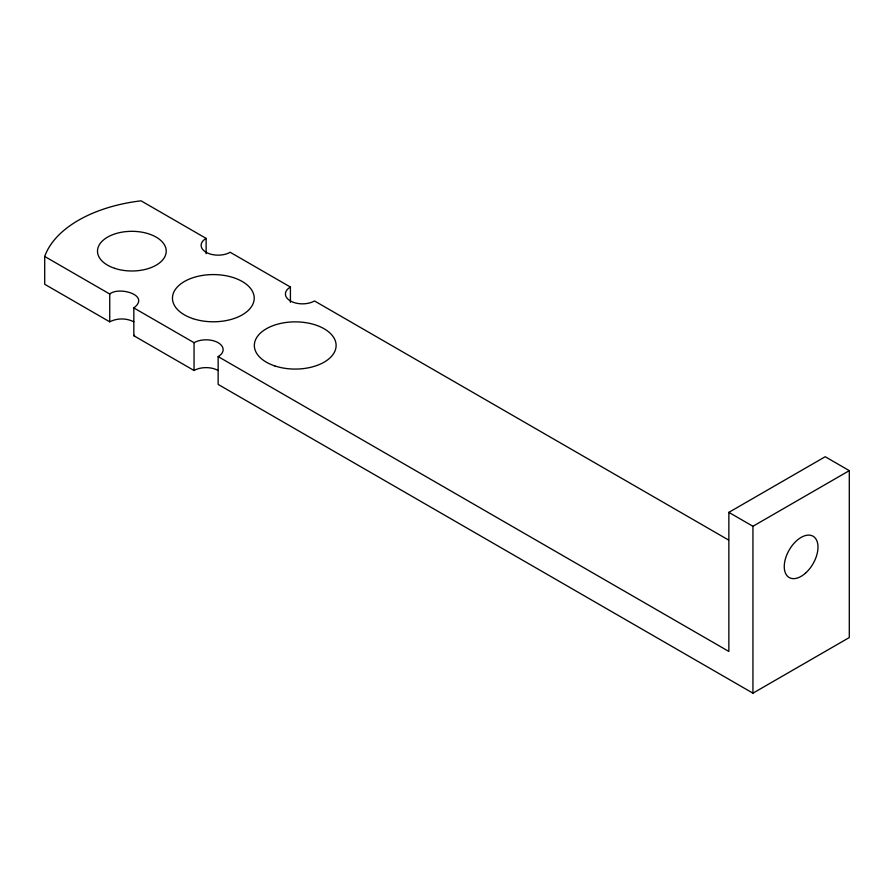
<?xml version="1.0" encoding="UTF-8"?>
<svg xmlns="http://www.w3.org/2000/svg" width="894" height="894" viewBox="0 0 894 894"><rect width="100%" height="100%" fill="white"/><g stroke="black" fill="none" stroke-linecap="round" stroke-linejoin="round"><path stroke-width="1.34" d="M218.147 370.507A17.031 9.834 0 0 0 194.054 370.507L133.832 335.731L133.832 307.916C150.784 295.143 118.835 286.169 109.739 294.014L44.7 256.455L44.7 284.27L109.739 321.829C117.125 317.985 126.445 317.996 133.832 321.829M133.832 335.731L134.581 335.272M218.147 356.594L728.856 651.447L728.856 512.363L825.207 456.733L849.3 470.646L849.3 637.545L752.938 693.174L218.147 384.409L218.147 356.594A17.031 9.834 0 0 0 218.147 342.693A17.031 9.834 0 0 0 194.054 342.693L133.832 307.916M728.856 512.363L752.938 526.275L849.3 470.646M206.123 253.695L206.123 238.396L141.062 200.826A123.785 71.464 0 0 0 44.7 256.455M290.416 302.351L290.416 287.052L230.171 252.276A16.997 9.812 0 0 1 206.123 252.276A16.997 9.812 0 0 1 206.123 238.396M728.621 540.054L314.509 300.965A17.031 9.834 0 0 1 290.416 300.965A17.031 9.834 0 0 1 290.416 287.052M752.938 526.275L752.938 693.174M194.054 342.693L194.054 370.507M109.739 294.014L109.739 321.829M274.793 365.914A40.878 23.602 0 0 0 336.11 345.475A40.878 23.602 0 0 0 274.793 325.025A40.878 23.602 0 0 0 274.793 365.914M192.892 318.622A40.878 23.602 0 0 0 254.209 298.183A40.878 23.602 0 0 0 192.892 277.743A40.878 23.602 0 0 0 192.892 318.622M114.689 268.334A34.363 19.836 0 0 0 166.228 251.147A34.363 19.836 0 0 0 114.689 233.971A34.363 19.836 0 0 0 114.689 268.334M805.483 573.166A23.847 13.768 -60 0 0 813.048 536.221A23.847 13.768 -60 0 0 784.831 561.242A23.847 13.768 -60 0 0 805.483 573.166"/></g></svg>
